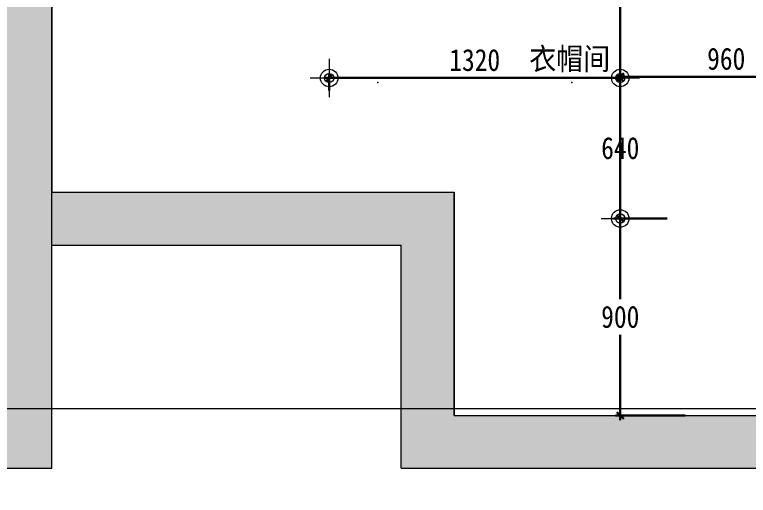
# Model space of a CAD drawing. Header units: millimetres. Extents: x -41640 to 3079702, y -5257903 to 68462.
# Drawn here: x 55610 to 58947, y 33839 to 36025 of the extents above; entities that cross this region are included whole.
import ezdxf

# ---------------------------------------------------------------- set-up
doc = ezdxf.new("R2010")
doc.units = ezdxf.units.MM
doc.header["$LTSCALE"] = 10
doc.linetypes.add('ACAD_ISO03W100', pattern=[30, 12, -18])
doc.linetypes.add('CONTINOUS', pattern=[0])
doc.layers.get('0').update_dxf_attribs({"color": 255})
doc.layers.get('Defpoints').update_dxf_attribs({"color": 255})
for name, color, linetype, lineweight in [('1浅浅', 251, 'Continuous', 20), ('1灯位开关布线图', 1, 'Continuous', 30), ('1灯位开关布置图', 5, 'Continuous', 30), ('1灯具', 2, 'Continuous', 30), ('T-综合天花布置图', 50, 'Continuous', 13), ('浅线', 251, 'CONTINOUS', 0)]:
    doc.layers.add(name, color=color, linetype=linetype, lineweight=lineweight)
doc.styles.add('夏建东', font='', dxfattribs={"width": 0.85})
doc.styles.get('夏建东').set_extended_font_data('SimSun')
doc.dimstyles.new('g', dxfattribs={"dimtxt": 100, "dimasz": 31, "dimexe": 21, "dimexo": 30, "dimgap": 31, "dimtad": 1, "dimtih": 1, "dimtoh": 1, "dimdec": 0, "dimrnd": 10, "dimdsep": 46, "dimtxsty": '夏建东', "dimblk": 'OBLIQUE', "dimcen": 2.5, "dimdle": 21, "dimclrd": 5, "dimclre": 5, "dimclrt": 5, "dimadec": 0, "dimazin": 0, "dimtfac": 1, "dimtdec": 0, "dimtmove": 2, "dimatfit": 3, "dimldrblk": 'DOT', "dimfxl": 300, "dimlwd": -1, "dimlwe": -1, "dimarcsym": 1})

# ---------------------------------------------------------------- blocks, each defined once
blk = doc.blocks.new('筒灯')
at = {"layer": 'T-综合天花布置图', "lineweight": 15}
for p, q in [((628027.5, 221157.5, -8710.6), (628027.5, 220945.7, -8710.6)), ((627921.6, 221051.6, -8710.6), (628133.5, 221051.6, -8710.6))]:
    blk.add_line(p, q, dxfattribs=at)
for radius in [48.5, 25.5]:
    blk.add_circle((628027.5, 221051.6, -8710.6), radius, dxfattribs=at)
blk = doc.blocks.new('_Oblique')
at = {"color": 0, "linetype": 'ByBlock', "lineweight": -2}
blk.add_line((-0.5, -0.5), (0.5, 0.5), dxfattribs=at)
blk = doc.blocks.new('*D811')
at = {"layer": '1灯位开关布置图', "color": 5, "ltscale": 0.1}
for p, q in [((58364.4, 35118.8), (58364.4, 34730.9)), ((58577.3, 35097.8), (58343.4, 35097.8)), ((58364.4, 34181), (58364.4, 34568.9)), ((58659, 34202), (58343.4, 34202))]:
    blk.add_line(p, q, dxfattribs=at)
at = {"layer": 'Defpoints', "color": 0, "lineweight": 30, "ltscale": 0.1}
for p in [(58364.4, 35097.8), (58607.3, 35097.8), (58689, 34202)]:
    blk.add_point(p, dxfattribs=at)
at = {"layer": '1灯位开关布置图', "color": 5, "ltscale": 0.1, "xscale": 31, "yscale": 31, "zscale": 31}
for p, rotation in [((58364.4, 35097.8), 90), ((58364.4, 34202), 270)]:
    blk.add_blockref('_Oblique', p, dxfattribs=dict(at, rotation=rotation))
at = {"layer": '1灯位开关布置图', "color": 5, "lineweight": 0, "ltscale": 0.1, "insert": (58364.4, 34649.9), "char_height": 100, "attachment_point": 5, "style": '夏建东'}
blk.add_mtext('900', dxfattribs=at)
blk = doc.blocks.new('_Dot')
at = {"color": 0, "linetype": 'ByBlock', "lineweight": -2}
blk.add_line((-0.5, 0), (-1, 0), dxfattribs=at)
at = {"color": 0, "linetype": 'ByBlock', "const_width": 0.5}
blk.add_lwpolyline([(-0.25, 0, 1), (0.25, 0, 1)], format="xyb", close=True, dxfattribs=at)
blk = doc.blocks.new('*D812')
at = {"layer": '1灯位开关布置图', "color": 5, "ltscale": 0.1}
for p, q in [((59349.4, 35742.7), (58343.4, 35742.7)), ((58364.4, 35727.3), (58364.4, 35763.7)), ((59328.4, 35716.3), (59328.4, 35721.7))]:
    blk.add_line(p, q, dxfattribs=at)
at = {"layer": 'Defpoints', "color": 0, "lineweight": 30, "ltscale": 0.1}
for p in [(58364.4, 35742.7), (59328.4, 35746.3), (58364.4, 35697.3)]:
    blk.add_point(p, dxfattribs=at)
at = {"layer": '1灯位开关布置图', "color": 5, "ltscale": 0.1, "xscale": 31, "yscale": 31, "zscale": 31, "rotation": 180}
blk.add_blockref('_Oblique', (58364.4, 35742.7), dxfattribs=at)
at = {"layer": '1灯位开关布置图', "color": 5, "ltscale": 0.1, "xscale": 31, "yscale": 31, "zscale": 31}
blk.add_blockref('_Oblique', (59328.4, 35742.7), dxfattribs=at)
at = {"layer": '1灯位开关布置图', "color": 5, "lineweight": 0, "ltscale": 0.1, "insert": (58846.4, 35823.7), "char_height": 100, "attachment_point": 5, "style": '夏建东'}
blk.add_mtext('960', dxfattribs=at)
blk = doc.blocks.new('*D813')
at = {"layer": '1灯位开关布置图', "color": 5, "ltscale": 0.1}
for p, q in [((57040.4, 35680.2), (57040.4, 35758)), ((58364.4, 35727.3), (58364.4, 35758)), ((58385.4, 35737), (57019.4, 35737))]:
    blk.add_line(p, q, dxfattribs=at)
at = {"layer": 'Defpoints', "color": 0, "lineweight": 30, "ltscale": 0.1}
for p in [(57040.4, 35737), (58364.4, 35697.3), (57040.4, 35650.2)]:
    blk.add_point(p, dxfattribs=at)
at = {"layer": '1灯位开关布置图', "color": 5, "ltscale": 0.1, "xscale": 31, "yscale": 31, "zscale": 31, "rotation": 180}
blk.add_blockref('_Oblique', (57040.4, 35737), dxfattribs=at)
at = {"layer": '1灯位开关布置图', "color": 5, "ltscale": 0.1, "xscale": 31, "yscale": 31, "zscale": 31}
blk.add_blockref('_Oblique', (58364.4, 35737), dxfattribs=at)
at = {"layer": '1灯位开关布置图', "color": 5, "lineweight": 0, "ltscale": 0.1, "insert": (57702.4, 35818), "char_height": 100, "attachment_point": 5, "style": '夏建东'}
blk.add_mtext('1320', dxfattribs=at)
blk = doc.blocks.new('*D855')
at = {"layer": '1灯位开关布置图', "color": 5, "ltscale": 0.1}
for p, q in [((58364.4, 35758), (58364.4, 35498.4)), ((58334.4, 35737), (58343.4, 35737)), ((58364.4, 35076.8), (58364.4, 35336.4)), ((58334.4, 35097.8), (58343.4, 35097.8))]:
    blk.add_line(p, q, dxfattribs=at)
at = {"layer": 'Defpoints', "color": 0, "lineweight": 30, "ltscale": 0.1}
for p in [(58364.4, 35737), (58364.4, 35097.8), (58364.4, 35097.8)]:
    blk.add_point(p, dxfattribs=at)
at = {"layer": '1灯位开关布置图', "color": 5, "ltscale": 0.1, "xscale": 31, "yscale": 31, "zscale": 31}
for p, rotation in [((58364.4, 35737), 90), ((58364.4, 35097.8), 270)]:
    blk.add_blockref('_Oblique', p, dxfattribs=dict(at, rotation=rotation))
at = {"layer": '1灯位开关布置图', "color": 5, "lineweight": 0, "ltscale": 0.1, "insert": (58364.4, 35417.4), "char_height": 100, "attachment_point": 5, "style": '夏建东'}
blk.add_mtext('640', dxfattribs=at)

msp = doc.modelspace()

# ---------------------------------------------------------------- hatches: boundary and pattern name
at = {"layer": '浅线', "ltscale": 0.5}
h = msp.add_hatch(color=256, dxfattribs=at)
h.dxf.hatch_style = 1
h.paths.add_polyline_path([(62168.4, 41312), (62168.4, 41072), (63441.4, 41072), (63441.4, 34202), (57608.4, 34202), (57608.4, 35217), (55778.4, 35217), (55778.4, 35197), (55778.4, 34977), (57368.4, 34977), (57368.4, 33962), (63681.4, 33962), (63681.4, 41312)])
h = msp.add_hatch(dxfattribs=at)
h.set_pattern_fill('ANSI31', color=256, scale=10, angle=135)
h.set_pattern_definition([(180, (-415858.573, -197654.207), (-5e-15, -31.75), [])])
h.paths.add_polyline_path([(50243.4, 36882), (50453.4, 36882), (50453.4, 36192), (50243.4, 36192)])
h.paths.add_polyline_path([(57943.5, 37647.1), (58063.5, 37647.1), (58063.5, 37747), (57943.5, 37747)])
edge = h.paths.add_edge_path()
edge.add_line((50503.4, 31402), (50453.4, 31402))
edge.add_line((50453.4, 31402), (50453.4, 34552))
edge.add_line((50453.4, 34552), (50333.4, 34552))
edge.add_line((50333.4, 34552), (50333.4, 34202))
h.paths.add_polyline_path([(57943.5, 37647.1), (58063.5, 37647.1), (58063.5, 37747), (57943.5, 37747)])
h = msp.add_hatch(color=256, dxfattribs=at)
h.dxf.hatch_style = 1
h.paths.add_polyline_path([(51913.4, 32186.1), (52040.7, 32186.1), (52040.7, 32186.1), (51913.4, 32186.1), (51913.4, 31603.7), (51913.4, 31402), (51743.4, 31402), (51743.4, 31162), (52153.4, 31162), (52153.4, 33962), (55778.4, 33962), (55778.4, 35962), (55778.4, 36257), (55778.4, 36327), (55778.4, 36607), (55528.4, 36607), (55528.4, 34232), (55528.4, 34202), (51943.4, 34202), (51913.4, 34202), (51913.4, 34002), (51913.4, 33533.9), (52074.2, 33533.9), (52074.2, 33172), (51913.4, 33172)])

# ---------------------------------------------------------------- linework, layer by layer
at = {"layer": '1浅浅', "lineweight": 0, "ltscale": 0.1}
msp.add_lwpolyline([(47841.4, 40992), (63411.4, 40992), (63411.4, 34232), (47841.4, 34232)], close=True, dxfattribs=at)
at = {"layer": '1灯位开关布线图', "linetype": 'Continuous', "lineweight": 30}
for points in [[(57040.4, 35737), (58364.4, 35737), (58364.4, 37134.1)], [(58364.4, 35737), (58364.4, 35097.8)]]:
    msp.add_lwpolyline(points, dxfattribs=at)
at = {"layer": '浅线', "ltscale": 0.5}
for p, q in [((55778.4, 35197), (55778.4, 36567)), ((55778.4, 33962), (55778.4, 35962)), ((55778.4, 35217), (57608.4, 35217)), ((57608.4, 34202), (57608.4, 35217)), ((55778.4, 34977), (57368.4, 34977)), ((57368.4, 33962), (57368.4, 34977)), ((57608.4, 34202), (63441.4, 34202)), ((52153.4, 33962), (55778.4, 33962)), ((57368.4, 33962), (63681.4, 33962))]:
    msp.add_line(p, q, dxfattribs=at)
for points in [[(57980.5, 36405.7), (57980.5, 36217), (55778.4, 36217), (55778.4, 35217), (57608.4, 35217), (57608.4, 34202), (59327.4, 34202), (59324.2, 36402), (58979.2, 36400.6), (58983.4, 36455.9), (58081.3, 36455.9), (58081.3, 36402), (57980.5, 36402)], [(56378.4, 35217), (57608.4, 35217), (57608.4, 34802)]]:
    msp.add_lwpolyline(points, dxfattribs=at)
for p in [(57040.4, 35737), (57261.1, 35717), (57702.4, 35737), (58143.7, 35717), (58364.4, 35737)]:
    msp.add_point(p, dxfattribs=at)

# ---------------------------------------------------------------- block references
at = {"layer": '1灯具', "linetype": 'ACAD_ISO03W100', "lineweight": 9, "xscale": 0.8195534373517148, "yscale": 0.8195534373517148, "zscale": 0.8195534373425614}
for p in [(-457661.7, -145426.6, 7138.8), (-456337.8, -145426.6, 7138.8), (-456337.8, -146065.8, 7138.8)]:
    msp.add_blockref('筒灯', p, dxfattribs=at)

# ---------------------------------------------------------------- texts
at = {"layer": '浅线', "ltscale": 0.5, "insert": (57950.5, 35874.1), "char_height": 100, "attachment_point": 1, "style": '夏建东'}
msp.add_mtext_dynamic_manual_height_columns('{\\W0.9;衣帽间}', width=1397.063, gutter_width=12.5, heights=[0], dxfattribs=at)

# ---------------------------------------------------------------- dimensions: what is measured, and where the dimension line sits
at = {"layer": '1灯位开关布置图', "lineweight": 0, "ltscale": 0.1}
for base, p1, p2, picture, middle in [((57040.4, 35737), (58364.4, 35697.3), (57040.4, 35650.2), '*D813', (57702.4, 35818)), ((58364.4, 35742.7), (59328.4, 35746.3), (58364.4, 35697.3), '*D812', (58846.4, 35823.7))]:
    dim = msp.add_linear_dim(base=base, p1=p1, p2=p2, dimstyle='g', dxfattribs=at)
    dim.commit()
    dim.dimension.update_dxf_attribs({"geometry": picture, "text_midpoint": middle})
for p1, p2, picture, middle in [((58364.4, 35737), (58364.4, 35097.8), '*D855', (58364.4, 35417.4)), ((58689, 34202), (58607.3, 35097.8), '*D811', (58364.4, 34649.9))]:
    dim = msp.add_linear_dim(base=(58364.4, 35097.8), p1=p1, p2=p2, angle=90, dimstyle='g', dxfattribs=at)
    dim.commit()
    dim.dimension.update_dxf_attribs({"geometry": picture, "text_midpoint": middle})

doc.saveas('drawing.dxf')
